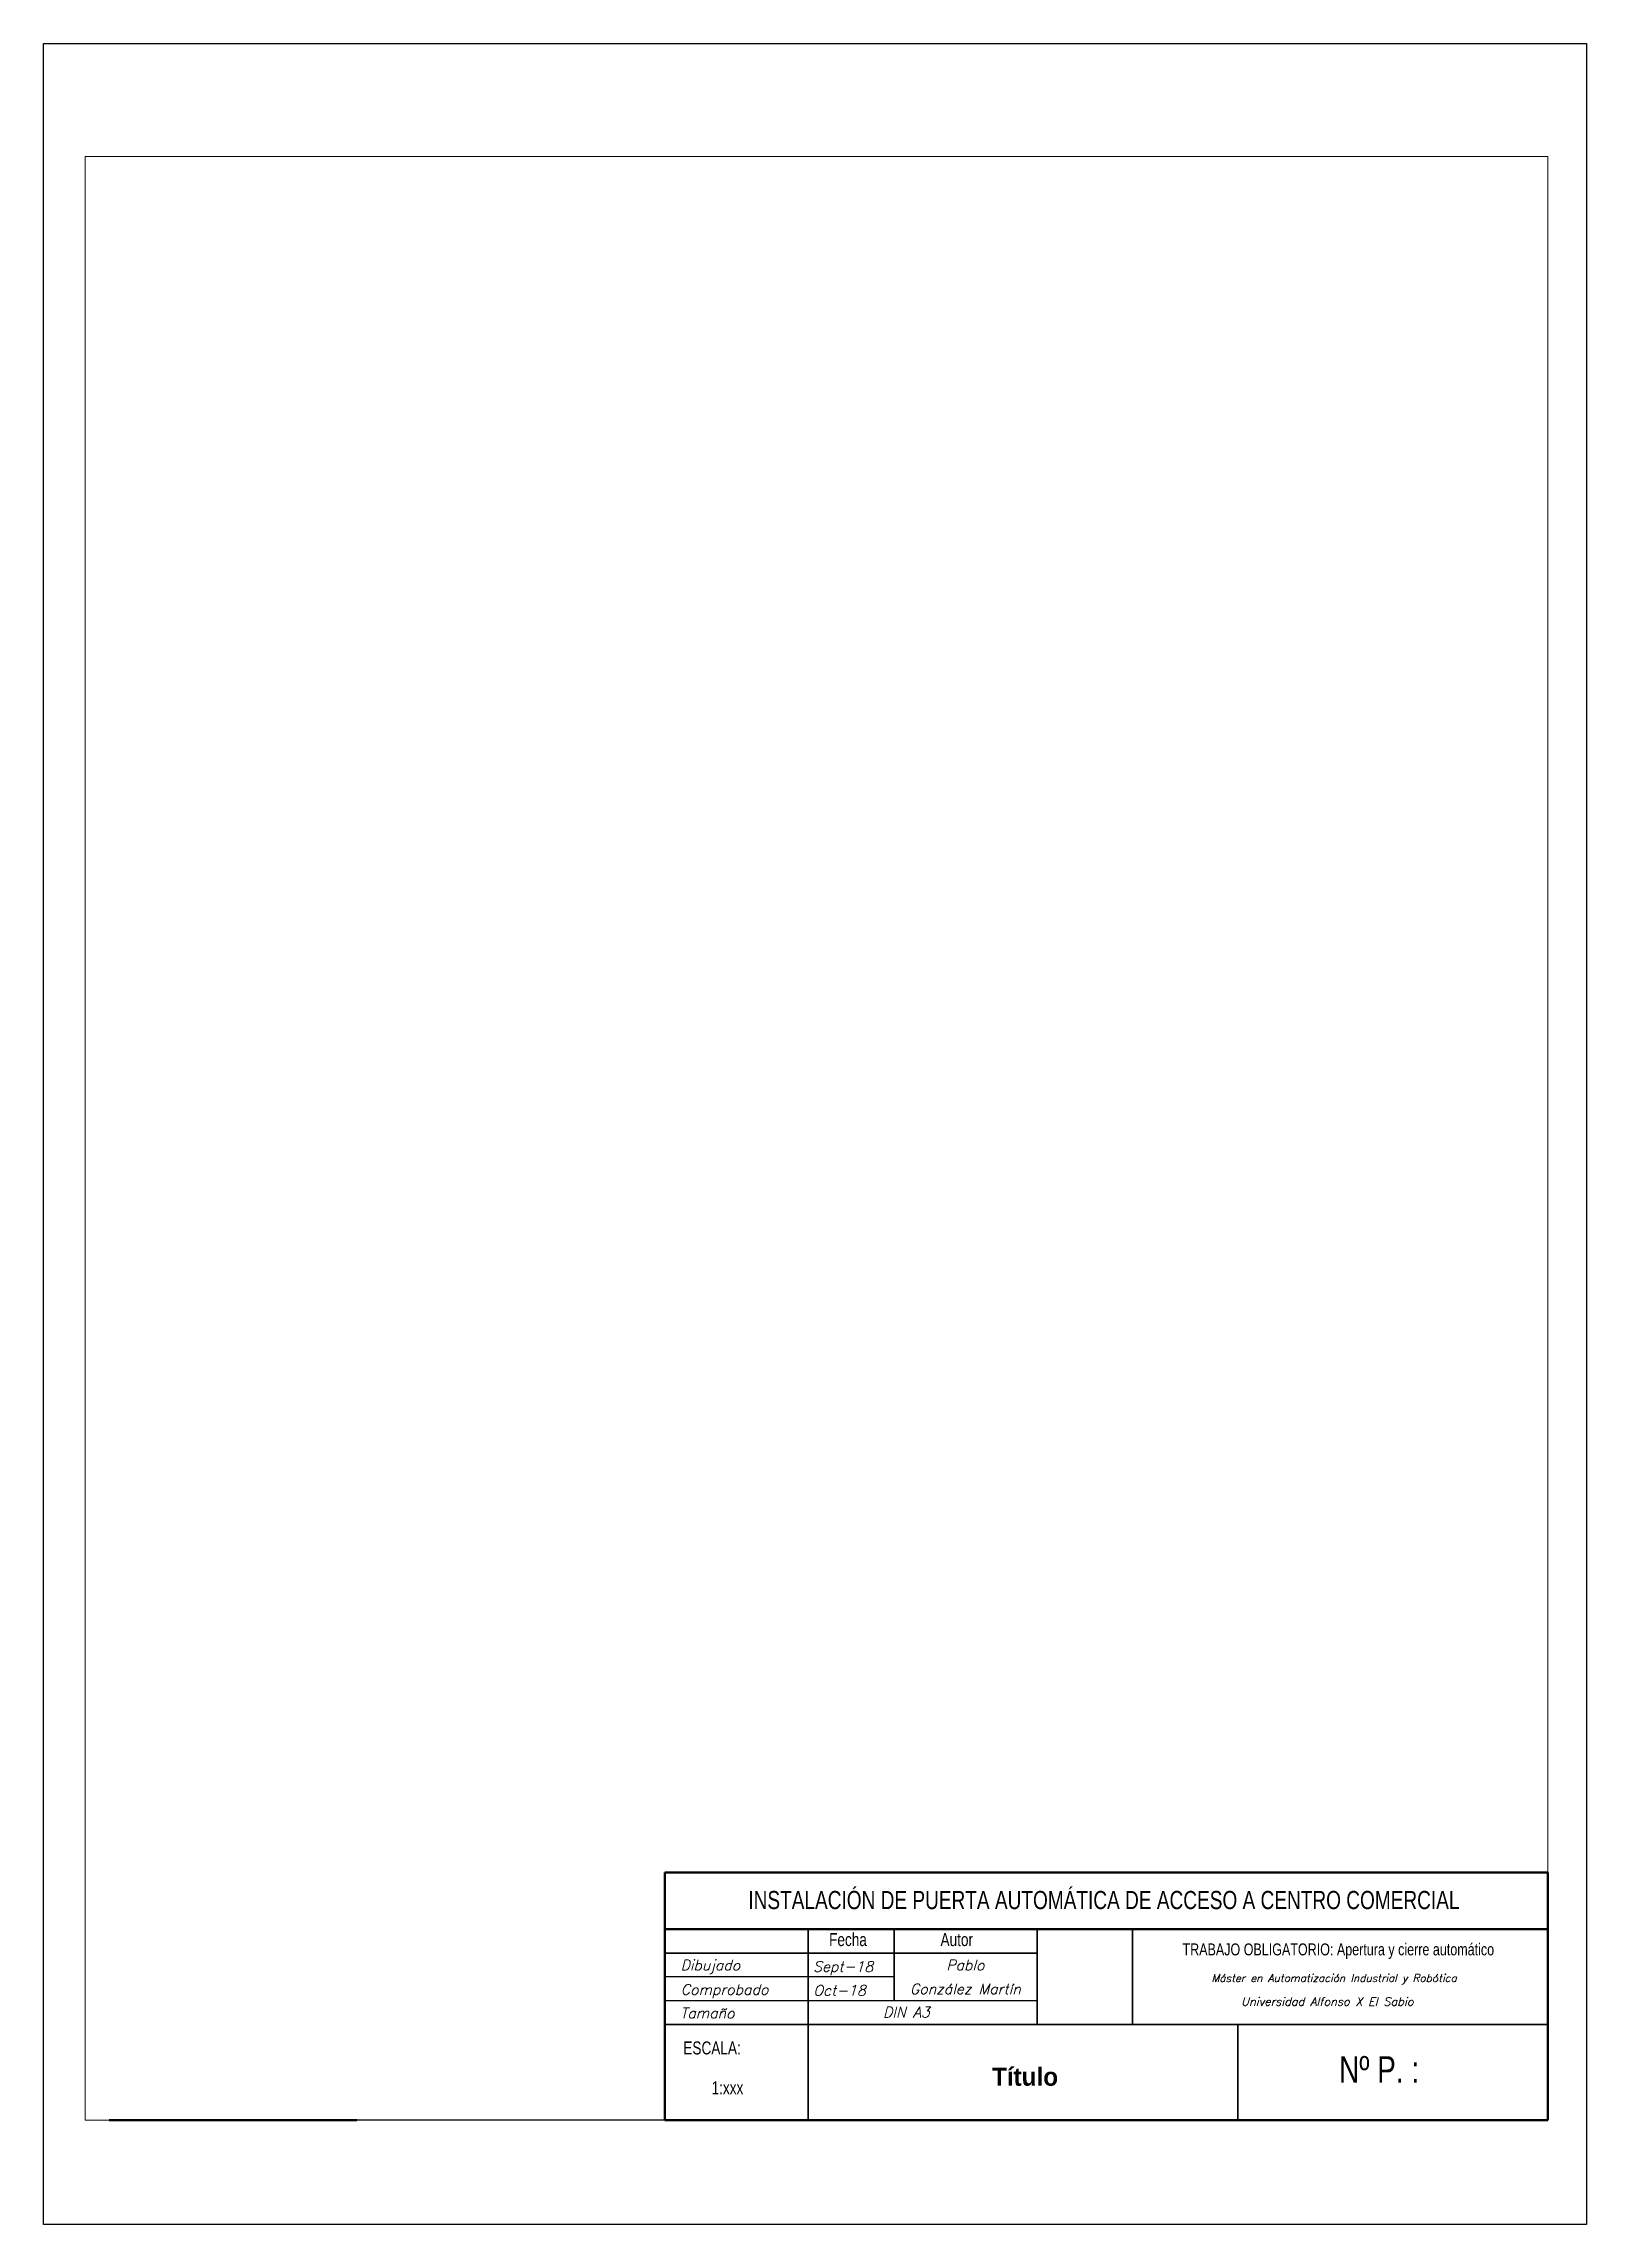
# Paper-space layout 'Presentación A3 vertical' of a CAD drawing. Header units: millimetres. Extents: x -8 to 289, y -20 to 400.
import ezdxf
from ezdxf.enums import TextEntityAlignment as Align

# ---------------------------------------------------------------- set-up
doc = ezdxf.new("R2010")
doc.units = ezdxf.units.MM
for name, color, linetype, lineweight in [('caj 25', 4, 'Continuous', 25), ('caj 35', 3, 'Continuous', 35), ('caj 50', 7, 'Continuous', 50), ('txt25', 6, 'Continuous', 25), ('txt35', 3, 'Continuous', 35), ('txt50', 7, 'Continuous', 50)]:
    doc.layers.add(name, color=color, linetype=linetype, lineweight=lineweight)
doc.styles.add('Estilo1', font='', dxfattribs={"height": 3})
doc.styles.add('ROMANS', font='romans.shx')
doc.styles.add('STYLE1', font='arial.ttf', dxfattribs={"width": 0.75, "height": 2.5})
doc.styles.get('Estilo1').set_extended_font_data('Antique Olive Compact', bold=True)

psp = doc.layouts.new('Presentación A3 vertical')

# ---------------------------------------------------------------- linework, layer by layer
for p, q in [((-7.5, -20), (-7.5, 400)), ((-7.5, 400), (289.5, 400)), ((289.5, 400), (289.5, -20)), ((282.1, 0.09), (5.1, 0.09)), ((289.5, -20), (-7.5, -20))]:
    psp.add_line(p, q)
at = {"layer": 'caj 25', "color": 0}
for p, q in [((156.21, 27.66), (112.1, 27.66)), ((183.77, 23.07), (112.1, 23.07))]:
    psp.add_line(p, q, dxfattribs=at)
at = {"layer": 'caj 35', "color": 0}
for p, q in [((139.66, 0.09), (139.66, 36.85)), ((156.21, 23.07), (156.21, 36.85)), ((156.21, 23.07), (156.21, 36.85)), ((183.77, 18.47), (183.77, 36.85)), ((202.15, 18.47), (202.15, 36.85)), ((183.77, 32.25), (112.1, 32.25)), ((112.1, 18.47), (282.1, 18.47)), ((222.37, 0.09), (222.37, 18.47))]:
    psp.add_line(p, q, dxfattribs=at)
at = {"layer": 'caj 50', "color": 0}
for p, q in [((112.1, 0.09), (112.1, 47.77)), ((112.1, 47.77), (282.1, 47.77)), ((282.1, 47.77), (282.1, 0.09)), ((112.1, 36.85), (282.1, 36.85)), ((112.1, 0.09), (282.1, 0.09))]:
    psp.add_line(p, q, dxfattribs=at)
at = {"layer": 'caj 50'}
psp.add_line((52.77, 0.09), (5.1, 0.09), dxfattribs=at)
psp.add_line((52.77, 0.09), (5.1, 0.09), dxfattribs=at)

# ---------------------------------------------------------------- texts
at = {"insert": (106.3, 10.2), "char_height": 3.5, "attachment_point": 1, "style": 'Estilo1'}
psp.add_mtext_dynamic_manual_height_columns('\\pi68.762;Título', width=151.8567, gutter_width=30, heights=[0], dxfattribs=at)
at = {"layer": 'txt25', "color": 0, "style": 'STYLE1', "width": 0.75}
for s, p in [('Fecha', (143.71, 33.6)), ('Autor', (165.16, 33.6))]:
    psp.add_text(s, height=2.5, dxfattribs=at).set_placement(p)
psp.add_text('TRABAJO OBLIGATORIO: Apertura y cierre automático ', height=2.3, dxfattribs=at).set_placement((242.08, 31.81), align=Align.CENTER)
at = {"layer": 'txt25', "color": 0, "style": 'ROMANS', "oblique": 15}
for s, p in [('Dibujado', (115.12, 28.93)), ('Sept-18', (140.63, 28.66)), ('Comprobado', (115.16, 24.23)), ('Oct-18', (140.67, 24.07)), ('Tamaño', (115.06, 19.7)), ('DIN A3', (154.1, 19.87))]:
    psp.add_text(s, height=2, dxfattribs=at).set_placement(p)
for s, height, p in [('Pablo', 2, (169.95, 28.95)), ('González Martín', 2, (169.95, 24.35)), ('Máster en Automatización Industrial y Robótica ', 1.4691, (241.44, 26.69)), ('Universidad Alfonso X El Sabio ', 1.5927, (240.19, 22.12))]:
    psp.add_text(s, height=height, dxfattribs=at).set_placement(p, align=Align.CENTER)
at = {"layer": 'txt35', "color": 0, "style": 'STYLE1', "width": 0.75}
psp.add_text('INSTALACIÓN DE PUERTA AUTOMÁTICA DE ACCESO A CENTRO COMERCIAL', height=3.5, dxfattribs=at).set_placement((196.62, 40.72), align=Align.CENTER)
for s, height, p in [('ESCALA:', 2.5, (115.65, 12.73)), ('Nº P. : ', 5.124, (241.91, 7.27))]:
    psp.add_text(s, height=height, dxfattribs=at).set_placement(p)
at = {"layer": 'txt50', "color": 0, "style": 'STYLE1', "width": 0.75}
psp.add_text('1:xxx', height=2.5, dxfattribs=at).set_placement((121.09, 5.06))

# ---------------------------------------------------------------- viewports
at = {"layer": '0', "view_target_point": (2828.431, 1835.156)}
psp.add_viewport(center=(141.29, 189.17), size=(281.61, 378.163), view_center_point=(-0.164, 1.213), view_height=36.1607, dxfattribs=at)

doc.saveas('drawing.dxf')
